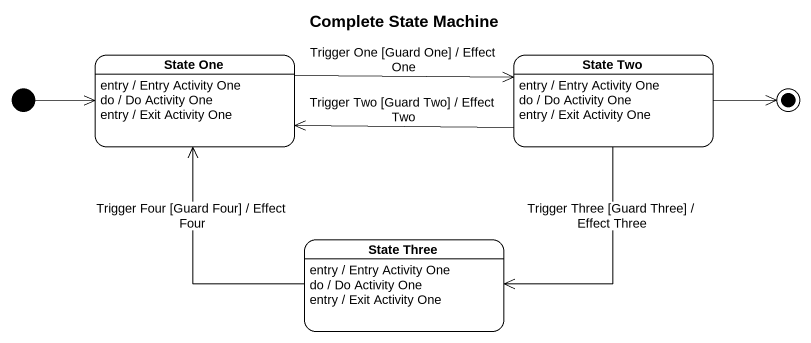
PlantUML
@startuml
title Complete State Machine
hide empty description
state "State One" as State_One
State_One : entry / Entry Activity One
State_One : do / Do Activity One
State_One : entry / Exit Activity One
state "State Two" as State_Two
State_Two : entry / Entry Activity One
State_Two : do / Do Activity One
State_Two : entry / Exit Activity One
state "State Three" as State_Three
State_Three : entry / Entry Activity One
State_Three : do / Do Activity One
State_Three : entry / Exit Activity One
[*] -right-> State_One
State_One -right-> State_Two : Trigger One [Guard One] / Effect One
State_Two -left-> State_One : Trigger Two [Guard Two] / Effect Two
State_Two --> State_Three : Trigger Three [Guard Three] / Effect Three
State_Three -up-> State_One : Trigger Four [Guard Four] / Effect Four
State_Two -right-> [*]
@enduml
